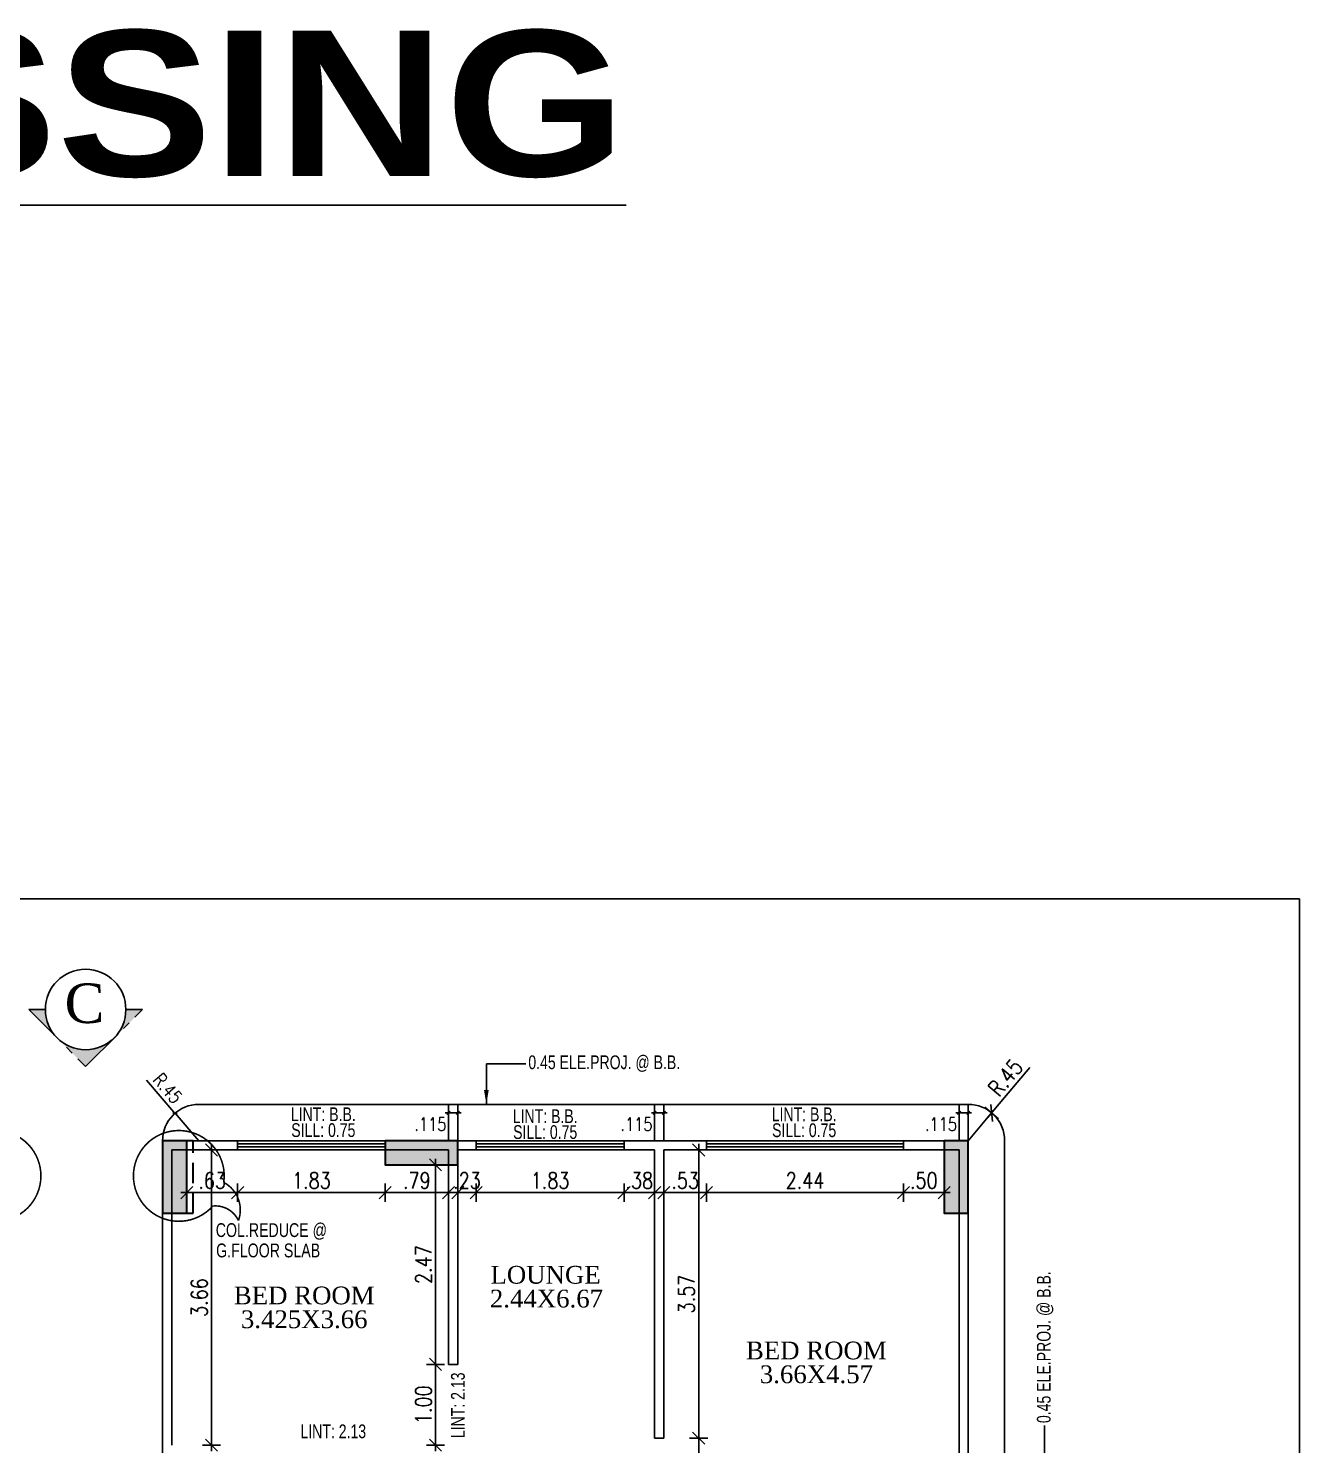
# Model space of a CAD drawing. Header units: inches. Extents: x 14331 to 14549, y 2557 to 2714.
# Drawn here: x 14433.11 to 14448.87, y 2607.17 to 2624.72 of the extents above; entities that cross this region are included whole.
import ezdxf
from ezdxf.enums import TextEntityAlignment as Align

# ---------------------------------------------------------------- set-up
doc = ezdxf.new("R2010")
doc.units = ezdxf.units.IN
doc.header["$LTSCALE"] = 0.25
doc.header["$MEASUREMENT"] = 0
doc.header["$PDMODE"] = 35
for name, pattern in [('CENTER2', [1.125, 0.75, -0.125, 0.125, -0.125]), ('DASHEDX2', [1.5, 1, -0.5]), ('HIDDEN', [0.375, 0.25, -0.125])]:
    doc.linetypes.add(name, pattern=pattern)
for name, color, linetype in [('dimension', 7, 'Continuous'), ('edge back', 34, 'Continuous'), ('edges', 1, 'Continuous'), ('proj-internal', 1, 'DASHEDX2'), ('SECLINE', 7, 'HIDDEN'), ('text-large', 7, 'Continuous'), ('wall', 7, 'Continuous'), ('walls', 7, 'Continuous'), ('windows', 96, 'Continuous'), ('WORK TEX', 6, 'Continuous'), ('WORKING DIM', 7, 'Continuous')]:
    doc.layers.add(name, color=color, linetype=linetype)
doc.layers.add('P-COL', color=7, linetype='Continuous', lineweight=30)
doc.layers.add('P-COLHAT', color=8, linetype='Continuous', lineweight=25)
doc.styles.add('ARIAL', font='TIMES_0.TTF')
doc.styles.add('ARL', font='swisscl_0.ttf')
doc.styles.add('B', font='ARIBLK_0.TTF')
doc.styles.add('romans', font='romans.shx', dxfattribs={"width": 0.8})
doc.dimstyles.new('121', dxfattribs={"dimscale": 0.1, "dimtxt": 1.65, "dimasz": 0.2, "dimexe": 0.03125, "dimexo": 0.25, "dimgap": 0.5, "dimtad": 1, "dimzin": 4, "dimdsep": 46, "dimtxsty": 'romans', "dimblk1": 'MINITICK', "dimblk2": 'MINITICK', "dimsah": 1, "dimcen": 1, "dimse1": 1, "dimse2": 1, "dimclrd": 252, "dimclre": 256, "dimclrt": 7, "dimadec": 3, "dimazin": 0, "dimtfac": 0.8, "dimtix": 1, "dimtmove": 2, "dimatfit": 3, "dimfxl": 0, "dimtolj": 1, "dimtzin": 3, "dimarcsym": 0})
doc.dimstyles.new('DFSGSG', dxfattribs={"dimtxt": 0.23, "dimasz": 0.18, "dimexe": 0.18, "dimexo": 0.0625, "dimgap": 0.09, "dimtad": 1, "dimzin": 0, "dimdsep": 46, "dimtxsty": 'ARIAL', "dimcen": 0.09, "dimse1": 1, "dimse2": 1, "dimaunit": 1, "dimadec": 0, "dimazin": 0, "dimtfac": 1, "dimtix": 1, "dimtofl": 0, "dimtmove": 0, "dimatfit": 3, "dimfxl": 0, "dimtolj": 1, "dimtzin": 0, "dimarcsym": 0})
doc.dimstyles.new('minitick-100', dxfattribs={"dimscale": 0.1, "dimtxt": 2, "dimasz": 0.75, "dimexe": 0.03125, "dimexo": 0.25, "dimgap": 0.5, "dimtad": 1, "dimzin": 4, "dimdsep": 46, "dimtxsty": 'romans', "dimblk1": 'MINITICK', "dimblk2": 'MINITICK', "dimsah": 1, "dimcen": 1, "dimse1": 1, "dimse2": 1, "dimclrd": 252, "dimclre": 256, "dimclrt": 256, "dimadec": 3, "dimazin": 0, "dimtfac": 0.8, "dimtix": 1, "dimtmove": 2, "dimatfit": 3, "dimfxl": 0, "dimtolj": 1, "dimtzin": 3, "dimarcsym": 0})

# ---------------------------------------------------------------- blocks, each defined once
blk = doc.blocks.new('BLC-A')
at = {"layer": 'P-COLHAT', "lineweight": 30}
for points in [[(5.009, 21.913), (4.709, 21.913), (4.709, 21.013), (5.009, 21.013)], [(7.467, 21.913), (7.467, 21.613), (8.367, 21.613), (8.367, 21.913)], [(14.693, 21.913), (14.393, 21.913), (14.393, 21.013), (14.693, 21.013)]]:
    blk.add_hatch(color=256, dxfattribs=at).paths.add_polyline_path(points)
at = {"layer": 'P-COL'}
for points in [[(5.009, 21.913), (4.709, 21.913), (4.709, 21.013), (5.009, 21.013)], [(7.467, 21.913), (7.467, 21.613), (8.367, 21.613), (8.367, 21.913)], [(14.693, 21.913), (14.393, 21.913), (14.393, 21.013), (14.693, 21.013)]]:
    blk.add_lwpolyline(points, close=True, dxfattribs=at)
blk = doc.blocks.new('MINITICK')
at = {"color": 7}
for p, q in [((1, 1), (-1, -1)), ((-1, 0), (1, 0)), ((0, -1.5), (0, 1.5))]:
    blk.add_line(p, q, dxfattribs=at)
blk = doc.blocks.new('*D823')
at = {"layer": 'Defpoints', "color": 0, "ltscale": 10, "transparency": 16777216}
for p in [(14435.706, 2610.821), (14437.534, 2610.821), (14437.534, 2610.292)]:
    blk.add_point(p, dxfattribs=at)
at = {"layer": 'dimension', "color": 252, "lineweight": -2, "ltscale": 10, "transparency": 16777216}
blk.add_line((14435.781, 2610.292), (14437.459, 2610.292), dxfattribs=at)
at = {"layer": 'dimension', "color": 252, "lineweight": -2, "ltscale": 10, "transparency": 16777216, "xscale": 0.07500000000000001, "yscale": 0.07500000000000001, "zscale": 0.07500000000000001, "rotation": 180}
blk.add_blockref('MINITICK', (14435.706, 2610.292), dxfattribs=at)
at = {"layer": 'dimension', "color": 252, "lineweight": -2, "ltscale": 10, "transparency": 16777216, "xscale": 0.07500000000000001, "yscale": 0.07500000000000001, "zscale": 0.07500000000000001}
blk.add_blockref('MINITICK', (14437.534, 2610.292), dxfattribs=at)
at = {"layer": 'dimension', "ltscale": 10, "transparency": 16777216, "insert": (14436.62, 2610.442), "char_height": 0.2, "attachment_point": 5, "style": 'romans'}
blk.add_mtext('\\A1;1.83', dxfattribs=at)
blk = doc.blocks.new('*D824')
at = {"layer": 'Defpoints', "color": 0, "ltscale": 10, "transparency": 16777216}
for p in [(14435.075, 2610.821), (14435.706, 2610.821), (14435.075, 2610.292)]:
    blk.add_point(p, dxfattribs=at)
at = {"layer": 'dimension', "color": 252, "lineweight": -2, "ltscale": 10, "transparency": 16777216}
blk.add_line((14435.631, 2610.292), (14435.15, 2610.292), dxfattribs=at)
at = {"layer": 'dimension', "color": 252, "lineweight": -2, "ltscale": 10, "transparency": 16777216, "xscale": 0.07500000000000001, "yscale": 0.07500000000000001, "zscale": 0.07500000000000001, "rotation": 180}
blk.add_blockref('MINITICK', (14435.075, 2610.292), dxfattribs=at)
at = {"layer": 'dimension', "color": 252, "lineweight": -2, "ltscale": 10, "transparency": 16777216, "xscale": 0.07500000000000001, "yscale": 0.07500000000000001, "zscale": 0.07500000000000001}
blk.add_blockref('MINITICK', (14435.706, 2610.292), dxfattribs=at)
at = {"layer": 'dimension', "ltscale": 10, "transparency": 16777216, "insert": (14435.39, 2610.442), "char_height": 0.2, "attachment_point": 5, "style": 'romans'}
blk.add_mtext('\\A1;.63', dxfattribs=at)
blk = doc.blocks.new('*D825')
at = {"layer": 'Defpoints', "color": 0, "ltscale": 10, "transparency": 16777216}
for p in [(14437.534, 2610.636), (14438.319, 2610.636), (14438.319, 2610.292)]:
    blk.add_point(p, dxfattribs=at)
at = {"layer": 'dimension', "color": 252, "lineweight": -2, "ltscale": 10, "transparency": 16777216}
blk.add_line((14437.609, 2610.292), (14438.244, 2610.292), dxfattribs=at)
at = {"layer": 'dimension', "color": 252, "lineweight": -2, "ltscale": 10, "transparency": 16777216, "xscale": 0.07500000000000001, "yscale": 0.07500000000000001, "zscale": 0.07500000000000001, "rotation": 180}
blk.add_blockref('MINITICK', (14437.534, 2610.292), dxfattribs=at)
at = {"layer": 'dimension', "color": 252, "lineweight": -2, "ltscale": 10, "transparency": 16777216, "xscale": 0.07500000000000001, "yscale": 0.07500000000000001, "zscale": 0.07500000000000001}
blk.add_blockref('MINITICK', (14438.319, 2610.292), dxfattribs=at)
at = {"layer": 'dimension', "ltscale": 10, "transparency": 16777216, "insert": (14437.926, 2610.442), "char_height": 0.2, "attachment_point": 5, "style": 'romans'}
blk.add_mtext('\\A1;.79', dxfattribs=at)
blk = doc.blocks.new('*D826')
at = {"layer": 'Defpoints', "color": 0, "ltscale": 10, "transparency": 16777216}
for p in [(14434.889, 2610.821), (14435.381, 2610.821), (14434.889, 2607.163)]:
    blk.add_point(p, dxfattribs=at)
at = {"layer": 'dimension', "color": 252, "lineweight": -2, "ltscale": 10, "transparency": 16777216}
blk.add_line((14435.381, 2607.238), (14435.381, 2610.746), dxfattribs=at)
at = {"layer": 'dimension', "color": 252, "lineweight": -2, "ltscale": 10, "transparency": 16777216, "xscale": 0.07500000000000001, "yscale": 0.07500000000000001, "zscale": 0.07500000000000001}
for p, rotation in [((14435.381, 2610.821), 90), ((14435.381, 2607.163), 270)]:
    blk.add_blockref('MINITICK', p, dxfattribs=dict(at, rotation=rotation))
at = {"layer": 'dimension', "ltscale": 10, "transparency": 16777216, "insert": (14435.231, 2608.992), "char_height": 0.2, "attachment_point": 5, "rotation": 90, "style": 'romans'}
blk.add_mtext('\\A1;3.66', dxfattribs=at)
blk = doc.blocks.new('*D827')
at = {"layer": 'Defpoints', "color": 0, "ltscale": 10, "transparency": 16777216}
for p in [(14438.319, 2610.636), (14438.158, 2608.164), (14438.319, 2608.164)]:
    blk.add_point(p, dxfattribs=at)
at = {"layer": 'dimension', "color": 252, "lineweight": -2, "ltscale": 10, "transparency": 16777216}
blk.add_line((14438.158, 2610.561), (14438.158, 2608.239), dxfattribs=at)
at = {"layer": 'dimension', "color": 252, "lineweight": -2, "ltscale": 10, "transparency": 16777216, "xscale": 0.07500000000000001, "yscale": 0.07500000000000001, "zscale": 0.07500000000000001}
for p, rotation in [((14438.158, 2610.636), 90), ((14438.158, 2608.164), 270)]:
    blk.add_blockref('MINITICK', p, dxfattribs=dict(at, rotation=rotation))
at = {"layer": 'dimension', "ltscale": 10, "transparency": 16777216, "insert": (14438.008, 2609.4), "char_height": 0.2, "attachment_point": 5, "rotation": 90, "style": 'romans'}
blk.add_mtext('\\A1;2.47', dxfattribs=at)
blk = doc.blocks.new('*D828')
at = {"layer": 'Defpoints', "color": 0, "ltscale": 10, "transparency": 16777216}
for p in [(14438.434, 2608.164), (14438.158, 2607.163), (14438.434, 2607.163)]:
    blk.add_point(p, dxfattribs=at)
at = {"layer": 'dimension', "color": 252, "lineweight": -2, "ltscale": 10, "transparency": 16777216}
blk.add_line((14438.158, 2608.089), (14438.158, 2607.238), dxfattribs=at)
at = {"layer": 'dimension', "color": 252, "lineweight": -2, "ltscale": 10, "transparency": 16777216, "xscale": 0.07500000000000001, "yscale": 0.07500000000000001, "zscale": 0.07500000000000001}
for p, rotation in [((14438.158, 2608.164), 90), ((14438.158, 2607.163), 270)]:
    blk.add_blockref('MINITICK', p, dxfattribs=dict(at, rotation=rotation))
at = {"layer": 'dimension', "ltscale": 10, "transparency": 16777216, "insert": (14438.008, 2607.663), "char_height": 0.2, "attachment_point": 5, "rotation": 90, "style": 'romans'}
blk.add_mtext('\\A1;1.00', dxfattribs=at)
blk = doc.blocks.new('*D833')
at = {"layer": 'Defpoints', "color": 0, "ltscale": 10, "transparency": 16777216}
for p in [(14438.434, 2610.821), (14438.662, 2610.821), (14438.434, 2610.292)]:
    blk.add_point(p, dxfattribs=at)
at = {"layer": 'dimension', "color": 252, "lineweight": -2, "ltscale": 10, "transparency": 16777216}
for p, q in [((14438.359, 2610.292), (14438.284, 2610.292)), ((14438.662, 2610.292), (14438.434, 2610.292)), ((14438.737, 2610.292), (14438.812, 2610.292))]:
    blk.add_line(p, q, dxfattribs=at)
at = {"layer": 'dimension', "color": 252, "lineweight": -2, "ltscale": 10, "transparency": 16777216, "xscale": 0.07500000000000001, "yscale": 0.07500000000000001, "zscale": 0.07500000000000001}
blk.add_blockref('MINITICK', (14438.434, 2610.292), dxfattribs=at)
at = {"layer": 'dimension', "color": 252, "lineweight": -2, "ltscale": 10, "transparency": 16777216, "xscale": 0.07500000000000001, "yscale": 0.07500000000000001, "zscale": 0.07500000000000001, "rotation": 180}
blk.add_blockref('MINITICK', (14438.662, 2610.292), dxfattribs=at)
at = {"layer": 'dimension', "ltscale": 10, "transparency": 16777216, "insert": (14438.548, 2610.442), "char_height": 0.2, "attachment_point": 5, "style": 'romans'}
blk.add_mtext('\\A1;.23', dxfattribs=at)
blk = doc.blocks.new('*D834')
at = {"layer": 'Defpoints', "color": 0, "ltscale": 10, "transparency": 16777216}
for p in [(14438.662, 2610.86), (14440.494, 2610.86), (14440.494, 2610.292)]:
    blk.add_point(p, dxfattribs=at)
at = {"layer": 'dimension', "color": 252, "lineweight": -2, "ltscale": 10, "transparency": 16777216}
blk.add_line((14438.737, 2610.292), (14440.419, 2610.292), dxfattribs=at)
at = {"layer": 'dimension', "color": 252, "lineweight": -2, "ltscale": 10, "transparency": 16777216, "xscale": 0.07500000000000001, "yscale": 0.07500000000000001, "zscale": 0.07500000000000001, "rotation": 180}
blk.add_blockref('MINITICK', (14438.662, 2610.292), dxfattribs=at)
at = {"layer": 'dimension', "color": 252, "lineweight": -2, "ltscale": 10, "transparency": 16777216, "xscale": 0.07500000000000001, "yscale": 0.07500000000000001, "zscale": 0.07500000000000001}
blk.add_blockref('MINITICK', (14440.494, 2610.292), dxfattribs=at)
at = {"layer": 'dimension', "ltscale": 10, "transparency": 16777216, "insert": (14439.578, 2610.442), "char_height": 0.2, "attachment_point": 5, "style": 'romans'}
blk.add_mtext('\\A1;1.83', dxfattribs=at)
blk = doc.blocks.new('*D835')
at = {"layer": 'Defpoints', "color": 0, "ltscale": 10, "transparency": 16777216}
for p in [(14440.494, 2610.821), (14440.873, 2610.821), (14440.873, 2610.292)]:
    blk.add_point(p, dxfattribs=at)
at = {"layer": 'dimension', "color": 252, "lineweight": -2, "ltscale": 10, "transparency": 16777216}
for p, q in [((14440.419, 2610.292), (14440.344, 2610.292)), ((14440.494, 2610.292), (14440.873, 2610.292)), ((14440.948, 2610.292), (14441.023, 2610.292))]:
    blk.add_line(p, q, dxfattribs=at)
at = {"layer": 'dimension', "color": 252, "lineweight": -2, "ltscale": 10, "transparency": 16777216, "xscale": 0.07500000000000001, "yscale": 0.07500000000000001, "zscale": 0.07500000000000001}
blk.add_blockref('MINITICK', (14440.494, 2610.292), dxfattribs=at)
at = {"layer": 'dimension', "color": 252, "lineweight": -2, "ltscale": 10, "transparency": 16777216, "xscale": 0.07500000000000001, "yscale": 0.07500000000000001, "zscale": 0.07500000000000001, "rotation": 180}
blk.add_blockref('MINITICK', (14440.873, 2610.292), dxfattribs=at)
at = {"layer": 'dimension', "ltscale": 10, "transparency": 16777216, "insert": (14440.683, 2610.442), "char_height": 0.2, "attachment_point": 5, "style": 'romans'}
blk.add_mtext('\\A1;.38', dxfattribs=at)
blk = doc.blocks.new('*D836')
at = {"layer": 'Defpoints', "color": 0, "ltscale": 10, "transparency": 16777216}
for p in [(14440.987, 2610.821), (14441.517, 2610.821), (14440.987, 2610.292)]:
    blk.add_point(p, dxfattribs=at)
at = {"layer": 'dimension', "color": 252, "lineweight": -2, "ltscale": 10, "transparency": 16777216}
blk.add_line((14441.442, 2610.292), (14441.062, 2610.292), dxfattribs=at)
at = {"layer": 'dimension', "color": 252, "lineweight": -2, "ltscale": 10, "transparency": 16777216, "xscale": 0.07500000000000001, "yscale": 0.07500000000000001, "zscale": 0.07500000000000001, "rotation": 180}
blk.add_blockref('MINITICK', (14440.987, 2610.292), dxfattribs=at)
at = {"layer": 'dimension', "color": 252, "lineweight": -2, "ltscale": 10, "transparency": 16777216, "xscale": 0.07500000000000001, "yscale": 0.07500000000000001, "zscale": 0.07500000000000001}
blk.add_blockref('MINITICK', (14441.517, 2610.292), dxfattribs=at)
at = {"layer": 'dimension', "ltscale": 10, "transparency": 16777216, "insert": (14441.252, 2610.442), "char_height": 0.2, "attachment_point": 5, "style": 'romans'}
blk.add_mtext('\\A1;.53', dxfattribs=at)
blk = doc.blocks.new('*D837')
at = {"layer": 'Defpoints', "color": 0, "ltscale": 10, "transparency": 16777216}
for p in [(14441.517, 2610.936), (14443.957, 2610.936), (14443.957, 2610.292)]:
    blk.add_point(p, dxfattribs=at)
at = {"layer": 'dimension', "color": 252, "lineweight": -2, "ltscale": 10, "transparency": 16777216}
blk.add_line((14441.592, 2610.292), (14443.882, 2610.292), dxfattribs=at)
at = {"layer": 'dimension', "color": 252, "lineweight": -2, "ltscale": 10, "transparency": 16777216, "xscale": 0.07500000000000001, "yscale": 0.07500000000000001, "zscale": 0.07500000000000001, "rotation": 180}
blk.add_blockref('MINITICK', (14441.517, 2610.292), dxfattribs=at)
at = {"layer": 'dimension', "color": 252, "lineweight": -2, "ltscale": 10, "transparency": 16777216, "xscale": 0.07500000000000001, "yscale": 0.07500000000000001, "zscale": 0.07500000000000001}
blk.add_blockref('MINITICK', (14443.957, 2610.292), dxfattribs=at)
at = {"layer": 'dimension', "ltscale": 10, "transparency": 16777216, "insert": (14442.737, 2610.442), "char_height": 0.2, "attachment_point": 5, "style": 'romans'}
blk.add_mtext('\\A1;2.44', dxfattribs=at)
blk = doc.blocks.new('*D838')
at = {"layer": 'Defpoints', "color": 0, "ltscale": 10, "transparency": 16777216}
for p in [(14443.957, 2610.821), (14444.46, 2610.821), (14444.46, 2610.292)]:
    blk.add_point(p, dxfattribs=at)
at = {"layer": 'dimension', "color": 252, "lineweight": -2, "ltscale": 10, "transparency": 16777216}
blk.add_line((14444.032, 2610.292), (14444.385, 2610.292), dxfattribs=at)
at = {"layer": 'dimension', "color": 252, "lineweight": -2, "ltscale": 10, "transparency": 16777216, "xscale": 0.07500000000000001, "yscale": 0.07500000000000001, "zscale": 0.07500000000000001, "rotation": 180}
blk.add_blockref('MINITICK', (14443.957, 2610.292), dxfattribs=at)
at = {"layer": 'dimension', "color": 252, "lineweight": -2, "ltscale": 10, "transparency": 16777216, "xscale": 0.07500000000000001, "yscale": 0.07500000000000001, "zscale": 0.07500000000000001}
blk.add_blockref('MINITICK', (14444.46, 2610.292), dxfattribs=at)
at = {"layer": 'dimension', "ltscale": 10, "transparency": 16777216, "insert": (14444.208, 2610.442), "char_height": 0.2, "attachment_point": 5, "style": 'romans'}
blk.add_mtext('\\A1;.50', dxfattribs=at)
blk = doc.blocks.new('*D839')
at = {"layer": 'Defpoints', "color": 0, "ltscale": 10, "transparency": 16777216}
for p in [(14440.987, 2610.821), (14441.419, 2610.821), (14440.987, 2607.249)]:
    blk.add_point(p, dxfattribs=at)
at = {"layer": 'dimension', "color": 252, "lineweight": -2, "ltscale": 10, "transparency": 16777216}
blk.add_line((14441.419, 2607.324), (14441.419, 2610.746), dxfattribs=at)
at = {"layer": 'dimension', "color": 252, "lineweight": -2, "ltscale": 10, "transparency": 16777216, "xscale": 0.07500000000000001, "yscale": 0.07500000000000001, "zscale": 0.07500000000000001}
for p, rotation in [((14441.419, 2610.821), 90), ((14441.419, 2607.249), 270)]:
    blk.add_blockref('MINITICK', p, dxfattribs=dict(at, rotation=rotation))
at = {"layer": 'dimension', "ltscale": 10, "transparency": 16777216, "insert": (14441.269, 2609.035), "char_height": 0.2, "attachment_point": 5, "rotation": 90, "style": 'romans'}
blk.add_mtext('\\A1;3.57', dxfattribs=at)
blk = doc.blocks.new('*D840')
at = {"layer": 'Defpoints', "color": 0, "ltscale": 10, "transparency": 16777216}
for p in [(14440.987, 2607.249), (14440.987, 2606.248), (14441.419, 2606.248)]:
    blk.add_point(p, dxfattribs=at)
at = {"layer": 'dimension', "color": 252, "lineweight": -2, "ltscale": 10, "transparency": 16777216}
blk.add_line((14441.419, 2607.174), (14441.419, 2606.323), dxfattribs=at)
at = {"layer": 'dimension', "color": 252, "lineweight": -2, "ltscale": 10, "transparency": 16777216, "xscale": 0.07500000000000001, "yscale": 0.07500000000000001, "zscale": 0.07500000000000001}
for p, rotation in [((14441.419, 2607.249), 90), ((14441.419, 2606.248), 270)]:
    blk.add_blockref('MINITICK', p, dxfattribs=dict(at, rotation=rotation))
at = {"layer": 'dimension', "ltscale": 10, "transparency": 16777216, "insert": (14441.269, 2606.749), "char_height": 0.2, "attachment_point": 5, "rotation": 90, "style": 'romans'}
blk.add_mtext('\\A1;1.00', dxfattribs=at)
blk = doc.blocks.new('*D748')
at = {"layer": 'Defpoints', "color": 0, "transparency": 16777216}
for p in [(14438.319, 2611.304), (14438.319, 2611.28), (14438.434, 2611.304)]:
    blk.add_point(p, dxfattribs=at)
at = {"layer": 'WORKING DIM', "color": 252, "lineweight": -2, "transparency": 16777216}
for p, q in [((14438.299, 2611.28), (14438.279, 2611.28)), ((14438.434, 2611.28), (14438.319, 2611.28)), ((14438.454, 2611.28), (14438.474, 2611.28))]:
    blk.add_line(p, q, dxfattribs=at)
at = {"layer": 'WORKING DIM', "color": 252, "lineweight": -2, "transparency": 16777216, "xscale": 0.02, "yscale": 0.02, "zscale": 0.02}
blk.add_blockref('MINITICK', (14438.319, 2611.28), dxfattribs=at)
at = {"layer": 'WORKING DIM', "color": 252, "lineweight": -2, "transparency": 16777216, "xscale": 0.02, "yscale": 0.02, "zscale": 0.02, "rotation": 180}
blk.add_blockref('MINITICK', (14438.434, 2611.28), dxfattribs=at)
at = {"layer": 'WORKING DIM', "color": 7, "transparency": 16777216, "insert": (14438.094, 2611.14), "char_height": 0.165, "attachment_point": 5, "style": 'romans'}
blk.add_mtext('\\A1;.115', dxfattribs=at)
blk = doc.blocks.new('*D749')
at = {"layer": 'Defpoints', "color": 0, "transparency": 16777216}
for p in [(14440.873, 2611.304), (14440.873, 2611.28), (14440.987, 2611.304)]:
    blk.add_point(p, dxfattribs=at)
at = {"layer": 'WORKING DIM', "color": 252, "lineweight": -2, "transparency": 16777216}
for p, q in [((14440.853, 2611.28), (14440.833, 2611.28)), ((14440.987, 2611.28), (14440.873, 2611.28)), ((14441.007, 2611.28), (14441.027, 2611.28))]:
    blk.add_line(p, q, dxfattribs=at)
at = {"layer": 'WORKING DIM', "color": 252, "lineweight": -2, "transparency": 16777216, "xscale": 0.02, "yscale": 0.02, "zscale": 0.02}
blk.add_blockref('MINITICK', (14440.873, 2611.28), dxfattribs=at)
at = {"layer": 'WORKING DIM', "color": 252, "lineweight": -2, "transparency": 16777216, "xscale": 0.02, "yscale": 0.02, "zscale": 0.02, "rotation": 180}
blk.add_blockref('MINITICK', (14440.987, 2611.28), dxfattribs=at)
at = {"layer": 'WORKING DIM', "color": 7, "transparency": 16777216, "insert": (14440.648, 2611.14), "char_height": 0.165, "attachment_point": 5, "style": 'romans'}
blk.add_mtext('\\A1;.115', dxfattribs=at)
blk = doc.blocks.new('*D750')
at = {"layer": 'Defpoints', "color": 0, "transparency": 16777216}
for p in [(14444.646, 2611.304), (14444.646, 2611.28), (14444.76, 2611.304)]:
    blk.add_point(p, dxfattribs=at)
at = {"layer": 'WORKING DIM', "color": 252, "lineweight": -2, "transparency": 16777216}
for p, q in [((14444.626, 2611.28), (14444.606, 2611.28)), ((14444.76, 2611.28), (14444.646, 2611.28)), ((14444.78, 2611.28), (14444.8, 2611.28))]:
    blk.add_line(p, q, dxfattribs=at)
at = {"layer": 'WORKING DIM', "color": 252, "lineweight": -2, "transparency": 16777216, "xscale": 0.02, "yscale": 0.02, "zscale": 0.02}
blk.add_blockref('MINITICK', (14444.646, 2611.28), dxfattribs=at)
at = {"layer": 'WORKING DIM', "color": 252, "lineweight": -2, "transparency": 16777216, "xscale": 0.02, "yscale": 0.02, "zscale": 0.02, "rotation": 180}
blk.add_blockref('MINITICK', (14444.76, 2611.28), dxfattribs=at)
at = {"layer": 'WORKING DIM', "color": 7, "transparency": 16777216, "insert": (14444.421, 2611.14), "char_height": 0.165, "attachment_point": 5, "style": 'romans'}
blk.add_mtext('\\A1;.115', dxfattribs=at)
blk = doc.blocks.new('*D758')
at = {"layer": 'Defpoints', "color": 0, "transparency": 16777216}
for p in [(14434.93, 2611.276), (14435.225, 2610.936)]:
    blk.add_point(p, dxfattribs=at)
at = {"layer": 'WORKING DIM', "color": 252, "lineweight": -2, "transparency": 16777216}
for p, q in [((14434.575, 2611.685), (14434.917, 2611.291)), ((14435.225, 2610.936), (14434.93, 2611.276))]:
    blk.add_line(p, q, dxfattribs=at)
at = {"layer": 'WORKING DIM', "color": 252, "lineweight": -2, "transparency": 16777216, "xscale": 0.02, "yscale": 0.02, "zscale": 0.02, "rotation": 310.9244882973525}
blk.add_blockref('MINITICK', (14434.93, 2611.276), dxfattribs=at)
at = {"layer": 'WORKING DIM', "color": 7, "transparency": 16777216, "insert": (14434.84, 2611.583), "char_height": 0.165, "attachment_point": 5, "rotation": 310.9245, "style": 'romans'}
blk.add_mtext('\\A1;R.45', dxfattribs=at)
blk = doc.blocks.new('*D759')
at = {"layer": 'Defpoints', "color": 0, "ltscale": 10, "transparency": 16777216}
for p in [(14445.049, 2611.28), (14444.76, 2610.936)]:
    blk.add_point(p, dxfattribs=at)
at = {"layer": 'dimension', "color": 252, "lineweight": -2, "ltscale": 10, "transparency": 16777216}
for p, q in [((14445.524, 2611.845), (14445.098, 2611.338)), ((14444.76, 2610.936), (14445.049, 2611.28))]:
    blk.add_line(p, q, dxfattribs=at)
at = {"layer": 'dimension', "color": 252, "lineweight": -2, "ltscale": 10, "transparency": 16777216, "xscale": 0.07500000000000001, "yscale": 0.07500000000000001, "zscale": 0.07500000000000001, "rotation": 229.9662284446999}
blk.add_blockref('MINITICK', (14445.049, 2611.28), dxfattribs=at)
at = {"layer": 'dimension', "ltscale": 10, "transparency": 16777216, "insert": (14445.22, 2611.717), "char_height": 0.2, "attachment_point": 5, "rotation": 49.9662, "style": 'romans'}
blk.add_mtext('\\A1;R.45', dxfattribs=at)

msp = doc.modelspace()

# ---------------------------------------------------------------- hatches: boundary and pattern name
at = {"layer": 'SECLINE'}
h = msp.add_hatch(color=254, dxfattribs=at)
h.paths.add_polyline_path([(14433.117, 2612.562), (14433.47, 2612.209, -0.198912), (14433.324, 2612.562)])
h.paths.add_polyline_path([(14433.47, 2612.209), (14433.822, 2611.856), (14434.175, 2612.209, -0.198912), (14433.822, 2612.063, -0.198912)])
h.paths.add_polyline_path([(14434.321, 2612.562, -0.198912), (14434.175, 2612.209), (14434.528, 2612.562)])

# ---------------------------------------------------------------- linework, layer by layer
at = {"layer": 'edge back', "color": 3, "const_width": 0.0195}
for points in [[(14432.247, 2610.175, 0.321855), (14431.91, 2610.031, -0.372837), (14432.144, 2610.481, -6.819595)], [(14435.398, 2610.126, -0.321855), (14435.716, 2609.946, 0.372837), (14435.534, 2610.419, 6.819595)]]:
    msp.add_lwpolyline(points, format="xyb", close=True, dxfattribs=at)
at = {"layer": 'edges', "ltscale": 0.4}
msp.add_lwpolyline([(14434.775, 2610.936, -0.414214), (14435.225, 2611.386), (14444.76, 2611.386, -0.414214), (14445.21, 2610.936), (14445.21, 2597.056, -0.414214), (14444.76, 2596.606)], format="xyb", dxfattribs=at)
for points in [[(14438.319, 2610.936), (14438.319, 2611.386), (14438.434, 2611.386), (14438.434, 2610.936)], [(14440.873, 2610.936), (14440.873, 2611.386), (14440.987, 2611.386), (14440.987, 2610.936)], [(14444.646, 2610.936), (14444.646, 2611.386), (14444.76, 2611.386), (14444.76, 2610.936)]]:
    msp.add_lwpolyline(points, dxfattribs=at)
at = {"layer": 'proj-internal', "color": 5, "lineweight": 30}
msp.add_lwpolyline([(14435.075, 2610.036), (14435.155, 2610.036), (14435.155, 2610.936), (14435.075, 2610.936)], dxfattribs=at)
at = {"layer": 'SECLINE', "linetype": 'CENTER2', "ltscale": 3}
msp.add_lwpolyline([(14433.324, 2612.562), (14433.117, 2612.562), (14433.822, 2611.856), (14434.528, 2612.562), (14434.321, 2612.562)], dxfattribs=at)
at = {"layer": 'SECLINE', "linetype": 'Continuous', "ltscale": 3}
msp.add_circle((14433.822, 2612.562), 0.499, dxfattribs=at)
at = {"layer": 'wall'}
msp.add_line((14434.775, 2610.936), (14434.775, 2610.936), dxfattribs=at)
msp.add_lwpolyline([(14448.866, 2613.933), (14419.166, 2613.933), (14419.166, 2571.933), (14448.866, 2571.933)], close=True, dxfattribs=at)
at = {"layer": 'walls', "linetype": 'Continuous'}
for p, q in [((14434.775, 2607.049), (14434.775, 2610.936)), ((14434.775, 2610.936), (14435.706, 2610.936)), ((14434.889, 2607.163), (14434.889, 2610.821)), ((14434.889, 2610.821), (14435.706, 2610.821)), ((14435.706, 2610.936), (14435.706, 2610.821)), ((14437.534, 2610.936), (14438.662, 2610.936)), ((14437.534, 2610.936), (14437.534, 2610.821)), ((14437.534, 2610.821), (14438.319, 2610.821)), ((14438.319, 2610.821), (14438.319, 2608.164)), ((14438.434, 2610.821), (14438.662, 2610.821)), ((14438.434, 2610.821), (14438.434, 2608.164)), ((14438.662, 2610.936), (14438.662, 2610.821)), ((14440.494, 2610.936), (14441.517, 2610.936)), ((14440.494, 2610.936), (14440.494, 2610.821)), ((14440.494, 2610.821), (14440.873, 2610.821)), ((14440.873, 2610.821), (14440.873, 2607.249)), ((14440.987, 2610.821), (14441.517, 2610.821)), ((14440.987, 2610.821), (14440.987, 2607.249)), ((14441.517, 2610.936), (14441.517, 2610.821)), ((14443.957, 2610.936), (14444.76, 2610.936)), ((14443.957, 2610.936), (14443.957, 2610.821)), ((14443.957, 2610.821), (14444.646, 2610.821)), ((14444.646, 2610.821), (14444.646, 2606.248)), ((14444.76, 2610.936), (14444.76, 2605.905)), ((14438.319, 2608.164), (14438.434, 2608.164)), ((14440.873, 2607.249), (14440.987, 2607.249))]:
    msp.add_line(p, q, dxfattribs=at)
at = {"layer": 'windows', "linetype": 'Continuous'}
for p, q in [((14437.534, 2610.936), (14435.706, 2610.936)), ((14437.534, 2610.898), (14435.706, 2610.898)), ((14437.534, 2610.86), (14435.706, 2610.86)), ((14437.534, 2610.821), (14435.706, 2610.821)), ((14440.494, 2610.936), (14438.662, 2610.936)), ((14440.494, 2610.898), (14438.662, 2610.898)), ((14440.494, 2610.86), (14438.662, 2610.86)), ((14440.494, 2610.821), (14438.662, 2610.821)), ((14443.957, 2610.936), (14441.517, 2610.936)), ((14443.957, 2610.898), (14441.517, 2610.898)), ((14443.957, 2610.86), (14441.517, 2610.86)), ((14443.957, 2610.821), (14441.517, 2610.821))]:
    msp.add_line(p, q, dxfattribs=at)

# ---------------------------------------------------------------- block references
at = {"layer": 'P-COLHAT'}
msp.add_blockref('BLC-A', (14430.067, 2589.023), dxfattribs=at)

# ---------------------------------------------------------------- texts
at = {"layer": 'SECLINE', "color": 7, "style": 'ARIAL'}
msp.add_text('C', height=0.49, rotation=0.0009, dxfattribs=at).set_placement((14433.562, 2612.395))
at = {"layer": 'text-large'}
for s, height, style, p in [('%%UAS PER PASSING', 1.80467, 'B', (14428.255, 2623.793)), ('LOUNGE', 0.22, 'ARIAL', (14439.522, 2609.274)), ('BED ROOM', 0.22, 'ARIAL', (14436.531, 2609.018)), ('2.44X6.67', 0.22, 'ARIAL', (14439.533, 2608.979)), ('3.425X3.66', 0.22, 'ARIAL', (14436.531, 2608.723)), ('BED ROOM', 0.22, 'ARIAL', (14442.877, 2608.336)), ('3.66X4.57', 0.22, 'ARIAL', (14442.878, 2608.041))]:
    msp.add_text(s, height=height, dxfattribs=dict(at, style=style)).set_placement(p, align=Align.MIDDLE_CENTER)
at = {"layer": 'WORK TEX', "style": 'ARL'}
for s, height, p in [('0.45 ELE.PROJ. @ B.B.', 0.17, (14440.249, 2611.908)), ('LINT: B.B.', 0.17, (14436.768, 2611.264)), ('LINT: B.B.', 0.17, (14442.726, 2611.263)), ('LINT: B.B.', 0.17, (14439.517, 2611.24)), ('SILL: 0.75', 0.17, (14436.768, 2611.067)), ('SILL: 0.75', 0.17, (14439.517, 2611.043)), ('SILL: 0.75', 0.17, (14442.726, 2611.066)), ('COL.REDUCE @', 0.17141, (14436.124, 2609.828)), ('G.FLOOR SLAB', 0.17141, (14436.084, 2609.576)), ('LINT: 2.13', 0.17, (14436.891, 2607.334))]:
    msp.add_text(s, height=height, dxfattribs=at).set_placement(p, align=Align.MIDDLE_CENTER)
for s, p in [('0.45 ELE.PROJ. @ B.B.', (14445.695, 2608.377)), ('LINT: 2.13', (14438.435, 2607.656))]:
    msp.add_text(s, height=0.17, rotation=90, dxfattribs=at).set_placement(p, align=Align.MIDDLE_CENTER)

# ---------------------------------------------------------------- dimensions: what is measured, and where the dimension line sits
at = {"layer": 'dimension', "ltscale": 10}
dim = msp.add_radius_dim(center=(14444.76, 2610.936), mpoint=(14445.049, 2611.28), dimstyle='minitick-100', dxfattribs=at)
dim.commit()
dim.dimension.update_dxf_attribs({"geometry": '*D759', "text_midpoint": (14445.22, 2611.717)})
for base, p1, p2, picture, middle in [((14435.381, 2610.821), (14434.889, 2607.163), (14434.889, 2610.821), '*D826', (14435.231, 2608.992)), ((14441.419, 2610.821), (14440.987, 2607.249), (14440.987, 2610.821), '*D839', (14441.269, 2609.035)), ((14438.158, 2608.164), (14438.319, 2610.636), (14438.319, 2608.164), '*D827', (14438.008, 2609.4)), ((14438.158, 2607.163), (14438.434, 2608.164), (14438.434, 2607.163), '*D828', (14438.008, 2607.663)), ((14441.419, 2606.248), (14440.987, 2607.249), (14440.987, 2606.248), '*D840', (14441.269, 2606.749))]:
    dim = msp.add_linear_dim(base=base, p1=p1, p2=p2, angle=90, dimstyle='minitick-100', dxfattribs=at)
    dim.commit()
    dim.dimension.update_dxf_attribs({"geometry": picture, "text_midpoint": middle})
for base, p1, p2, picture, middle in [((14435.075, 2610.292), (14435.706, 2610.821), (14435.075, 2610.821), '*D824', (14435.39, 2610.442)), ((14437.534, 2610.292), (14435.706, 2610.821), (14437.534, 2610.821), '*D823', (14436.62, 2610.442)), ((14438.434, 2610.292), (14438.662, 2610.821), (14438.434, 2610.821), '*D833', (14438.548, 2610.442)), ((14440.494, 2610.292), (14438.662, 2610.86), (14440.494, 2610.86), '*D834', (14439.578, 2610.442)), ((14440.873, 2610.292), (14440.494, 2610.821), (14440.873, 2610.821), '*D835', (14440.683, 2610.442)), ((14440.987, 2610.292), (14441.517, 2610.821), (14440.987, 2610.821), '*D836', (14441.252, 2610.442)), ((14443.957, 2610.292), (14441.517, 2610.936), (14443.957, 2610.936), '*D837', (14442.737, 2610.442)), ((14444.46, 2610.292), (14443.957, 2610.821), (14444.46, 2610.821), '*D838', (14444.208, 2610.442)), ((14438.3193, 2610.2916), (14437.5336, 2610.6358), (14438.3193, 2610.6358), '*D825', (14437.9265, 2610.4416))]:
    dim = msp.add_linear_dim(base=base, p1=p1, p2=p2, dimstyle='minitick-100', dxfattribs=at)
    dim.commit()
    dim.dimension.update_dxf_attribs({"geometry": picture, "text_midpoint": middle})
at = {"layer": 'WORKING DIM'}
dim = msp.add_radius_dim(center=(14435.225, 2610.936), mpoint=(14434.93, 2611.276), dimstyle='121', override={"dimfxl": 0.18, "dimfxlon": 1}, dxfattribs=at)
dim.commit()
dim.dimension.update_dxf_attribs({"geometry": '*D758', "text_midpoint": (14434.84, 2611.583)})
for base, p1, p2, picture, middle in [((14438.319, 2611.28), (14438.434, 2611.304), (14438.319, 2611.304), '*D748', (14438.094, 2611.14)), ((14440.873, 2611.28), (14440.987, 2611.304), (14440.873, 2611.304), '*D749', (14440.648, 2611.14)), ((14444.646, 2611.28), (14444.76, 2611.304), (14444.646, 2611.304), '*D750', (14444.421, 2611.14))]:
    dim = msp.add_linear_dim(base=base, p1=p1, p2=p2, angle=180, text='.115', dimstyle='121', override={"dimfxl": 0.18, "dimfxlon": 1}, dxfattribs=at)
    dim.commit()
    dim.dimension.update_dxf_attribs({"geometry": picture, "text_midpoint": middle, "dimtype": 160})

# ---------------------------------------------------------------- leaders
at = {"layer": 'wall'}
for points in [[(14438.788, 2611.386), (14438.788, 2611.888), (14439.279, 2611.888)], [(14445.201, 2606.916), (14445.703, 2606.916), (14445.703, 2607.407)]]:
    msp.add_leader(points, dimstyle='DFSGSG', override={"dimgap": 0.09, "dimtad": 0, "dimarcsym": 1}, dxfattribs=at)

doc.saveas('drawing.dxf')
